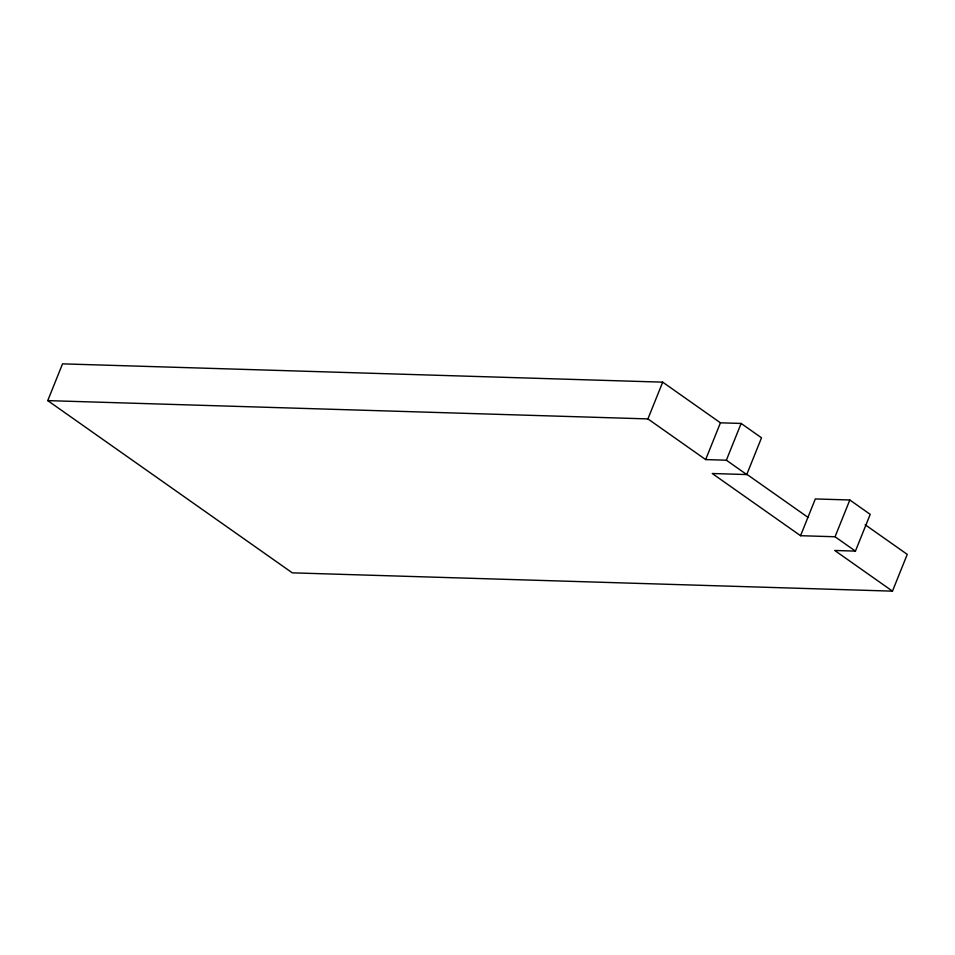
<?xml version="1.0" encoding="UTF-8"?>
<svg xmlns="http://www.w3.org/2000/svg" width="955" height="955" viewBox="0 0 955 955"><rect width="100%" height="100%" fill="white"/><g stroke="black" fill="none" stroke-linecap="round" stroke-linejoin="round"><path stroke-width="1.43" d="M865.146 524.725L907.25 554.378L892.471 591.145L292.302 572.845L47.75 400.623L62.529 363.855L662.698 382.155L720.44 422.814L741.14 423.447L761.517 437.796L746.738 474.563L712.251 473.513L800.553 535.707L835.052 536.758L855.429 551.107L870.208 514.351L849.831 499.99L815.331 498.94L800.553 535.707M47.75 400.623L647.92 418.911L662.698 382.155M647.92 418.911L705.661 459.582L720.44 422.814M705.661 459.582L726.361 460.203L741.14 423.447M835.052 536.758L849.831 499.99M855.429 551.107L834.73 550.474L892.471 591.145M746.249 473.871L807.942 517.324M726.361 460.203L746.738 474.563"/></g></svg>
